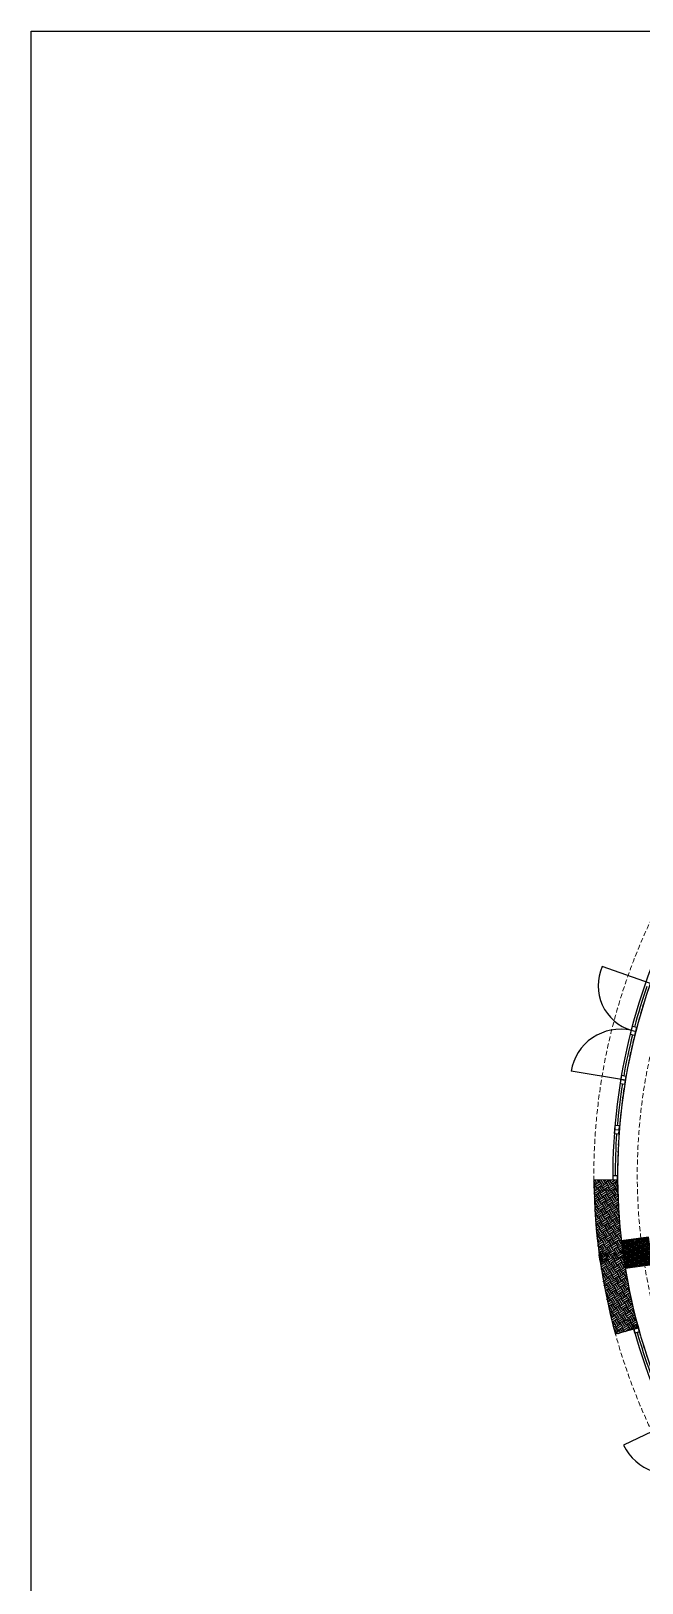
# Model space of a CAD drawing. Header units: millimetres. Extents: x 132785 to 150483, y 90225 to 103753.
# Drawn here: x 132785 to 134333, y 92216 to 96144 of the extents above; entities that cross this region are included whole.
import ezdxf

# ---------------------------------------------------------------- set-up
doc = ezdxf.new("R2010")
doc.units = ezdxf.units.MM
doc.linetypes.add('061-GZM-AP-100$0$HIDDEN', pattern=[0.375, 0.25, -0.125])
for name, color, linetype in [('061-GZM-AP-100$0$A-cam', 20, 'Continuous'), ('061-GZM-AP-100$0$A-cephe', 181, 'Continuous'), ('061-GZM-AP-100$0$A-earthwall', 4, 'Continuous'), ('061-GZM-AP-100$0$A-HATCH', 8, 'Continuous')]:
    doc.layers.add(name, color=color, linetype=linetype)
doc.layers.add('061-GZM-AP-100$0$A-kiris', color=252, linetype='Continuous', lineweight=0)

# ---------------------------------------------------------------- blocks, each defined once
blk = doc.blocks.new('061-GZM-AP-100$0$a')
at = {"layer": '061-GZM-AP-100$0$A-cephe'}
blk.add_line((0, 18), (0, 30), dxfattribs=at)
blk.add_lwpolyline([(-10, 30), (-10, 18), (10, 18), (10, 30)], close=True, dxfattribs=at)
blk = doc.blocks.new('061-GZM-AP-100$0$20-40-2')
at = {"color": 20, "ltscale": 2}
for points in [[(0, 0), (40, 0), (40, 40), (0, 40)], [(2, 2), (38, 2), (38, 38), (2, 38)]]:
    blk.add_lwpolyline(points, close=True, dxfattribs=at)
blk = doc.blocks.new('*U3')
at = {"color": 20, "ltscale": 0.2}
blk.add_lwpolyline([(-6, 25), (-4, 25), (-3, 23, -0.414221), (-3, 22), (-4, 22, 0.414228), (-4, 22), (-3, 21, 0.767327), (-2, 21), (-2, 25), (2, 25), (2, 25), (2, 25), (6, 25), (6, 21, 0.76731), (7, 21), (8, 22, 0.414194), (8, 22), (7, 22, -0.414213), (7, 23), (8, 25), (14, 25), (14, 15), (14, 15), (14, 15), (14, 2), (34, 2), (34, 4), (16, 4), (16, 25), (22, 25), (22, 27), (-6, 27)], format="xyb", close=True, dxfattribs=at)
at = {"color": 20}
blk.add_lwpolyline([(10, 20), (10, 0), (176, 0), (176, 20), (174, 20), (174, 2), (12, 2), (12, 20), (10, 20)], dxfattribs=at)
blk.add_lwpolyline([(12, 4), (14, 4), (14, 18), (12, 18)], close=True, dxfattribs=at)

msp = doc.modelspace()

# ---------------------------------------------------------------- hatches: boundary and pattern name
at = {"layer": '061-GZM-AP-100$0$A-HATCH'}
h = msp.add_hatch(dxfattribs=at)
h.set_pattern_fill('ANSI35', color=253, angle=7.999958, style=0)
h.set_pattern_definition([(53, (134284.96, 93046.906), (-5.07133, 3.82153), []), (53, (134289.4066, 93047.531), (-5.07133, 3.82153), [7.9375, -1.5875, 0, -1.5875])])
h.paths.add_polyline_path([(134280.089, 93081.566), (134289.831, 93012.247), (134359.15, 93021.989), (134349.408, 93091.308)])

# ---------------------------------------------------------------- linework, layer by layer
at = {"color": 253}
for p, q in [((134270.904, 93236.054), (134210.906, 93235.53)), ((134214.714, 93226.273), (134210.941, 93232.05)), ((134211.023, 93225.759), (134212.517, 93226.734)), ((134219, 93213.904), (134212.056, 93224.537)), ((134214.253, 93224.076), (134224.886, 93231.021)), ((134218.701, 93228.877), (134214.337, 93235.56)), ((134216.857, 93220.089), (134227.49, 93227.033)), ((134222.689, 93231.482), (134219.993, 93235.609)), ((134223.15, 93233.679), (134226.188, 93235.663)), ((134232.292, 93222.585), (134225.347, 93233.218)), ((134236.279, 93225.189), (134229.42, 93235.692)), ((134231.831, 93220.388), (134242.464, 93227.332)), ((134234.435, 93216.4), (134245.068, 93223.345)), ((134240.266, 93227.793), (134235.076, 93235.741)), ((134238.123, 93233.978), (134240.9, 93235.792)), ((134240.727, 93229.991), (134249.728, 93235.869)), ((134249.869, 93218.897), (134242.925, 93229.53)), ((134253.857, 93221.501), (134246.912, 93232.134)), ((134249.408, 93216.699), (134260.041, 93223.644)), ((134257.844, 93224.105), (134250.899, 93234.738)), ((134253.097, 93234.277), (134255.612, 93235.92)), ((134255.701, 93230.29), (134264.44, 93235.997)), ((134258.305, 93226.302), (134268.938, 93233.247)), ((134267.447, 93215.208), (134260.502, 93225.841)), ((134271.169, 93218.218), (134264.49, 93228.446)), ((134271.009, 93227.174), (134268.477, 93231.05)), ((134270.933, 93233.096), (134269.012, 93236.037)), ((134270.674, 93230.589), (134270.96, 93230.775)), ((134215.013, 93211.3), (134211.178, 93217.171)), ((134211.423, 93207.059), (134221.198, 93213.443)), ((134215.312, 93196.326), (134211.57, 93202.056)), ((134211.906, 93192.206), (134217.509, 93195.865)), ((134212.124, 93186.66), (134220.114, 93191.878)), ((134212.362, 93181.127), (134222.718, 93187.89)), ((134213.169, 93202.511), (134223.802, 93209.456)), ((134215.773, 93198.523), (134226.406, 93205.468)), ((134224.915, 93187.429), (134217.97, 93198.062)), ((134219.461, 93216.101), (134230.094, 93223.046)), ((134228.603, 93205.007), (134221.659, 93215.64)), ((134228.902, 93190.034), (134221.958, 93200.667)), ((134229.202, 93175.06), (134222.257, 93185.693)), ((134224.454, 93185.232), (134235.087, 93192.177)), ((134232.591, 93207.611), (134225.646, 93218.244)), ((134232.89, 93192.638), (134225.945, 93203.271)), ((134227.058, 93181.245), (134237.691, 93188.19)), ((134228.142, 93202.81), (134238.775, 93209.755)), ((134236.578, 93210.216), (134229.633, 93220.849)), ((134229.663, 93177.257), (134240.296, 93184.202)), ((134230.747, 93198.823), (134241.38, 93205.767)), ((134233.351, 93194.835), (134243.984, 93201.78)), ((134242.493, 93183.741), (134235.548, 93194.374)), ((134237.039, 93212.413), (134247.672, 93219.358)), ((134246.181, 93201.319), (134239.236, 93211.952)), ((134246.48, 93186.345), (134239.535, 93196.978)), ((134242.032, 93181.544), (134252.665, 93188.489)), ((134250.168, 93203.923), (134243.224, 93214.556)), ((134250.468, 93188.95), (134243.523, 93199.583)), ((134244.636, 93177.557), (134255.269, 93184.501)), ((134245.72, 93199.122), (134256.353, 93206.066)), ((134254.156, 93206.527), (134247.211, 93217.16)), ((134248.324, 93195.134), (134258.957, 93202.079)), ((134250.929, 93191.147), (134261.562, 93198.092)), ((134252.013, 93212.712), (134262.646, 93219.657)), ((134260.071, 93180.053), (134253.126, 93190.686)), ((134254.617, 93208.725), (134265.25, 93215.669)), ((134263.759, 93197.631), (134256.814, 93208.264)), ((134264.058, 93182.657), (134257.113, 93193.29)), ((134259.61, 93177.856), (134270.243, 93184.8)), ((134267.746, 93200.235), (134260.801, 93210.868)), ((134268.045, 93185.261), (134261.101, 93195.894)), ((134263.298, 93195.433), (134271.638, 93200.88)), ((134271.566, 93203.095), (134264.789, 93213.472)), ((134265.902, 93191.446), (134271.832, 93195.319)), ((134266.986, 93213.011), (134271.223, 93215.778)), ((134268.506, 93187.459), (134272.047, 93189.771)), ((134269.59, 93209.024), (134271.361, 93210.18)), ((134272.266, 93184.605), (134270.704, 93186.998)), ((134212.531, 93177.445), (134213.821, 93178.287)), ((134212.802, 93171.933), (134216.425, 93174.3)), ((134213.092, 93166.435), (134219.03, 93170.313)), ((134217.539, 93152.274), (134213.553, 93158.376)), ((134213.96, 93151.832), (134215.341, 93152.735)), ((134221.227, 93169.852), (134214.282, 93180.485)), ((134221.526, 93154.878), (134214.581, 93165.511)), ((134221.825, 93139.905), (134214.88, 93150.538)), ((134217.078, 93150.077), (134227.711, 93157.021)), ((134225.214, 93172.456), (134218.269, 93183.089)), ((134225.513, 93157.482), (134218.569, 93168.115)), ((134219.682, 93146.089), (134230.315, 93153.034)), ((134220.766, 93167.654), (134231.399, 93174.599)), ((134222.286, 93142.102), (134232.919, 93149.047)), ((134223.37, 93163.667), (134234.003, 93170.612)), ((134225.974, 93159.68), (134236.607, 93166.624)), ((134235.116, 93148.586), (134228.172, 93159.219)), ((134238.805, 93166.163), (134231.86, 93176.796)), ((134239.104, 93151.19), (134232.159, 93161.823)), ((134239.403, 93136.216), (134232.458, 93146.849)), ((134234.655, 93146.388), (134245.288, 93153.333)), ((134242.792, 93168.768), (134235.847, 93179.401)), ((134243.091, 93153.794), (134236.146, 93164.427)), ((134237.26, 93142.401), (134247.893, 93149.346)), ((134238.344, 93163.966), (134248.977, 93170.911)), ((134246.779, 93171.372), (134239.835, 93182.005)), ((134239.864, 93138.414), (134250.497, 93145.358)), ((134240.948, 93159.979), (134251.581, 93166.924)), ((134243.552, 93155.991), (134254.185, 93162.936)), ((134252.694, 93144.897), (134245.749, 93155.53)), ((134247.24, 93173.569), (134257.873, 93180.514)), ((134256.382, 93162.475), (134249.438, 93173.108)), ((134256.681, 93147.502), (134249.737, 93158.135)), ((134252.233, 93142.7), (134262.866, 93149.645)), ((134260.37, 93165.079), (134253.425, 93175.712)), ((134260.669, 93150.106), (134253.724, 93160.739)), ((134254.837, 93138.713), (134265.47, 93145.657)), ((134255.921, 93160.278), (134266.554, 93167.223)), ((134264.357, 93167.684), (134257.412, 93178.317)), ((134258.526, 93156.29), (134269.159, 93163.235)), ((134261.13, 93152.303), (134271.763, 93159.248)), ((134262.214, 93173.868), (134272.451, 93180.555)), ((134270.272, 93141.209), (134263.327, 93151.842)), ((134264.818, 93169.881), (134272.721, 93175.043)), ((134273.606, 93159.329), (134267.015, 93169.42)), ((134274.259, 93143.813), (134267.314, 93154.446)), ((134273.047, 93168.894), (134271.003, 93172.024)), ((134274.018, 93152.892), (134271.302, 93157.051)), ((134273.499, 93156.59), (134273.767, 93156.764)), ((134217.838, 93137.3), (134214.606, 93142.248)), ((134215.235, 93133.704), (134224.022, 93139.444)), ((134218.137, 93122.327), (134215.858, 93125.816)), ((134215.994, 93128.512), (134226.627, 93135.456)), ((134216.404, 93119.299), (134220.334, 93121.866)), ((134216.877, 93113.92), (134222.938, 93117.879)), ((134217.367, 93108.552), (134225.543, 93113.891)), ((134224.051, 93095.852), (134217.639, 93105.671)), ((134218.598, 93124.524), (134229.231, 93131.469)), ((134227.74, 93113.43), (134220.795, 93124.063)), ((134228.039, 93098.457), (134221.094, 93109.09)), ((134231.428, 93131.008), (134224.483, 93141.641)), ((134231.727, 93116.034), (134224.782, 93126.667)), ((134232.026, 93101.061), (134225.081, 93111.694)), ((134227.279, 93111.233), (134237.912, 93118.178)), ((134235.415, 93133.612), (134228.471, 93144.245)), ((134235.714, 93118.639), (134228.77, 93129.272)), ((134229.883, 93107.246), (134240.516, 93114.19)), ((134230.967, 93128.811), (134241.6, 93135.755)), ((134232.487, 93103.258), (134243.12, 93110.203)), ((134233.571, 93124.823), (134244.204, 93131.768)), ((134236.176, 93120.836), (134246.809, 93127.781)), ((134245.317, 93109.742), (134238.373, 93120.375)), ((134245.617, 93094.768), (134238.672, 93105.401)), ((134249.006, 93127.32), (134242.061, 93137.953)), ((134249.305, 93112.346), (134242.36, 93122.979)), ((134249.604, 93097.373), (134242.659, 93108.006)), ((134244.856, 93107.545), (134255.489, 93114.489)), ((134252.993, 93129.924), (134246.048, 93140.557)), ((134253.292, 93114.95), (134246.347, 93125.583)), ((134247.461, 93103.557), (134258.094, 93110.502)), ((134248.545, 93125.122), (134259.178, 93132.067)), ((134256.981, 93132.528), (134250.036, 93143.161)), ((134250.065, 93099.57), (134260.698, 93106.515)), ((134251.149, 93121.135), (134261.782, 93128.08)), ((134253.753, 93117.148), (134264.386, 93124.092)), ((134262.895, 93106.054), (134255.95, 93116.687)), ((134257.442, 93134.725), (134268.075, 93141.67)), ((134266.583, 93123.631), (134259.639, 93134.264)), ((134266.883, 93108.658), (134259.938, 93119.291)), ((134262.434, 93103.856), (134273.067, 93110.801)), ((134270.571, 93126.236), (134263.626, 93136.869)), ((134270.87, 93111.262), (134263.925, 93121.895)), ((134265.038, 93099.869), (134275.671, 93106.814)), ((134266.122, 93121.434), (134275.897, 93127.818)), ((134274.558, 93128.84), (134267.614, 93139.473)), ((134268.727, 93117.447), (134276.358, 93122.431)), ((134269.811, 93139.012), (134274.762, 93142.246)), ((134271.331, 93113.459), (134276.838, 93117.056)), ((134272.415, 93135.024), (134275.172, 93136.825)), ((134277.851, 93106.38), (134273.528, 93112.998)), ((134275.019, 93131.037), (134275.6, 93131.417)), ((134218.226, 93099.632), (134219.25, 93100.301)), ((134218.765, 93094.296), (134221.854, 93096.313)), ((134224.351, 93080.879), (134219.371, 93088.503)), ((134220.69, 93076.592), (134230.535, 93083.022)), ((134224.65, 93065.906), (134221.347, 93070.963)), ((134228.338, 93083.483), (134221.393, 93094.116)), ((134222.506, 93072.09), (134233.139, 93079.035)), ((134223.59, 93093.655), (134234.223, 93100.6)), ((134225.111, 93068.103), (134235.744, 93075.047)), ((134226.195, 93089.668), (134236.828, 93096.613)), ((134234.253, 93057.009), (134227.308, 93067.642)), ((134228.799, 93085.68), (134239.432, 93092.625)), ((134237.941, 93074.586), (134230.996, 93085.219)), ((134238.24, 93059.613), (134231.295, 93070.246)), ((134241.629, 93092.164), (134234.684, 93102.797)), ((134241.928, 93077.191), (134234.984, 93087.824)), ((134242.227, 93062.217), (134235.283, 93072.85)), ((134237.48, 93072.389), (134248.113, 93079.334)), ((134245.916, 93079.795), (134238.971, 93090.428)), ((134240.084, 93068.402), (134250.717, 93075.347)), ((134241.168, 93089.967), (134251.801, 93096.912)), ((134242.688, 93064.414), (134253.321, 93071.359)), ((134243.772, 93085.98), (134254.405, 93092.924)), ((134246.377, 93081.992), (134257.01, 93088.937)), ((134255.519, 93070.898), (134248.574, 93081.531)), ((134255.818, 93055.925), (134248.873, 93066.558)), ((134259.207, 93088.476), (134252.262, 93099.109)), ((134259.506, 93073.502), (134252.561, 93084.135)), ((134259.805, 93058.529), (134252.86, 93069.162)), ((134255.058, 93068.701), (134265.691, 93075.646)), ((134263.194, 93091.08), (134256.25, 93101.713)), ((134263.493, 93076.107), (134256.549, 93086.74)), ((134257.662, 93064.714), (134268.295, 93071.658)), ((134258.746, 93086.279), (134269.379, 93093.223)), ((134267.182, 93093.684), (134260.237, 93104.317)), ((134260.266, 93060.726), (134270.899, 93067.671)), ((134261.35, 93082.291), (134271.983, 93089.236)), ((134263.954, 93078.304), (134274.587, 93085.249)), ((134273.096, 93067.21), (134266.152, 93077.843)), ((134267.643, 93095.882), (134278.21, 93102.784)), ((134276.785, 93084.788), (134269.84, 93095.421)), ((134277.084, 93069.814), (134270.139, 93080.447)), ((134272.635, 93065.013), (134281.781, 93070.986)), ((134279.661, 93089.094), (134273.827, 93098.025)), ((134281.071, 93072.418), (134274.126, 93083.051)), ((134276.324, 93082.59), (134280.112, 93085.065)), ((134278.545, 93099.511), (134277.815, 93100.629)), ((134278.928, 93078.603), (134280.723, 93079.776)), ((134222.371, 93062.521), (134226.847, 93065.444)), ((134223.034, 93057.266), (134229.451, 93061.457)), ((134223.713, 93052.021), (134232.055, 93057.47)), ((134230.564, 93039.431), (134224.062, 93049.387)), ((134224.884, 93043.306), (134225.763, 93043.879)), ((134225.609, 93038.091), (134228.367, 93039.892)), ((134230.863, 93024.458), (134226.636, 93030.931)), ((134227.383, 93044.873), (134229.053, 93032.99)), ((134234.552, 93042.035), (134227.607, 93052.668)), ((134234.851, 93027.062), (134227.906, 93037.695)), ((134230.103, 93037.234), (134240.736, 93044.178)), ((134238.539, 93044.64), (134231.594, 93055.273)), ((134232.708, 93033.246), (134243.341, 93040.191)), ((134233.792, 93054.811), (134244.425, 93061.756)), ((134235.312, 93029.259), (134245.945, 93036.204)), ((134236.396, 93050.824), (134247.029, 93057.769)), ((134244.454, 93018.165), (134237.509, 93028.798)), ((134239, 93046.837), (134249.633, 93053.781)), ((134248.142, 93035.743), (134241.197, 93046.376)), ((134248.441, 93020.769), (134241.496, 93031.402)), ((134251.83, 93053.32), (134244.886, 93063.953)), ((134252.129, 93038.347), (134245.185, 93048.98)), ((134252.429, 93023.374), (134245.484, 93034.007)), ((134247.681, 93033.545), (134258.314, 93040.49)), ((134256.117, 93040.951), (134249.172, 93051.584)), ((134250.285, 93029.558), (134260.918, 93036.503)), ((134251.369, 93051.123), (134262.002, 93058.068)), ((134252.89, 93025.571), (134263.523, 93032.515)), ((134253.974, 93047.136), (134264.607, 93054.081)), ((134256.578, 93043.148), (134267.211, 93050.093)), ((134265.72, 93032.054), (134258.775, 93042.687)), ((134266.019, 93017.081), (134259.074, 93027.714)), ((134269.408, 93049.632), (134262.463, 93060.265)), ((134269.707, 93034.659), (134262.762, 93045.292)), ((134270.006, 93019.685), (134263.062, 93030.318)), ((134265.259, 93029.857), (134275.892, 93036.802)), ((134273.395, 93052.236), (134266.451, 93062.869)), ((134273.695, 93037.263), (134266.75, 93047.896)), ((134267.863, 93025.87), (134278.496, 93032.815)), ((134268.947, 93047.435), (134279.58, 93054.38)), ((134277.383, 93054.841), (134270.438, 93065.474)), ((134270.467, 93021.882), (134281.1, 93028.827)), ((134271.551, 93043.448), (134282.184, 93050.392)), ((134274.156, 93039.46), (134284.789, 93046.405)), ((134275.24, 93061.025), (134282.44, 93065.728)), ((134283.298, 93028.366), (134276.353, 93038.999)), ((134277.844, 93057.038), (134283.118, 93060.482)), ((134284.58, 93049.627), (134280.041, 93056.577)), ((134287.285, 93030.97), (134280.34, 93041.603)), ((134282.837, 93026.169), (134287.553, 93029.249)), ((134285.627, 93042.219), (134284.328, 93044.208)), ((134228.149, 93020.788), (134237.048, 93026.601)), ((134229.019, 93015.669), (134239.652, 93022.613)), ((134231.163, 93009.484), (134229.517, 93012.004)), ((134230.314, 93007.034), (134233.36, 93009.023)), ((134231.156, 93001.896), (134235.964, 93005.036)), ((134231.624, 93011.681), (134242.257, 93018.626)), ((134232.015, 92996.768), (134238.568, 93001.048)), ((134237.077, 92983.01), (134233.418, 92988.612)), ((134240.766, 93000.587), (134233.821, 93011.22)), ((134241.065, 92985.614), (134234.12, 92996.247)), ((134236.616, 92980.812), (134247.249, 92987.757)), ((134244.753, 93003.192), (134237.808, 93013.825)), ((134245.052, 92988.218), (134238.107, 92998.851)), ((134240.305, 92998.39), (134250.938, 93005.335)), ((134248.74, 93005.796), (134241.796, 93016.429)), ((134242.909, 92994.403), (134253.542, 93001.347)), ((134243.993, 93015.968), (134254.626, 93022.912)), ((134245.513, 92990.415), (134256.146, 92997.36)), ((134246.597, 93011.98), (134257.23, 93018.925)), ((134254.655, 92979.321), (134247.71, 92989.954)), ((134249.201, 93007.993), (134259.834, 93014.938)), ((134258.343, 92996.899), (134251.399, 93007.532)), ((134258.642, 92981.926), (134251.698, 92992.559)), ((134262.032, 93014.477), (134255.087, 93025.11)), ((134262.331, 92999.503), (134255.386, 93010.136)), ((134262.63, 92984.53), (134255.685, 92995.163)), ((134257.882, 92994.702), (134268.515, 93001.646)), ((134266.318, 93002.108), (134259.373, 93012.741)), ((134260.487, 92990.714), (134271.12, 92997.659)), ((134261.571, 93012.279), (134272.204, 93019.224)), ((134263.091, 92986.727), (134273.724, 92993.672)), ((134264.175, 93008.292), (134274.808, 93015.237)), ((134266.779, 93004.305), (134277.412, 93011.249)), ((134275.921, 92993.211), (134268.976, 93003.844)), ((134276.22, 92978.237), (134269.275, 92988.87)), ((134279.609, 93010.788), (134272.665, 93021.421)), ((134279.908, 92995.815), (134272.964, 93006.448)), ((134280.208, 92980.842), (134273.263, 92991.475)), ((134275.46, 92991.013), (134286.093, 92997.958)), ((134283.597, 93013.393), (134276.652, 93024.026)), ((134283.896, 92998.419), (134276.951, 93009.052)), ((134278.064, 92987.026), (134288.697, 92993.971)), ((134279.148, 93008.591), (134289.725, 93015.499)), ((134287.584, 93015.997), (134280.639, 93026.63)), ((134280.669, 92983.039), (134291.302, 92989.983)), ((134281.753, 93004.604), (134290.572, 93010.364)), ((134284.357, 93000.616), (134291.435, 93005.24)), ((134285.441, 93022.182), (134288.353, 93024.084)), ((134293.499, 92989.522), (134286.554, 93000.155)), ((134288.045, 93018.194), (134289.171, 93018.929)), ((134292.335, 93000.013), (134290.541, 93002.76)), ((134295.98, 92979.918), (134290.841, 92987.786)), ((134293.038, 92987.325), (134294.435, 92988.238)), ((134234.384, 92983.147), (134234.88, 92983.471)), ((134241.364, 92970.64), (134234.835, 92980.637)), ((134237.376, 92968.036), (134237.076, 92968.496)), ((134237.507, 92966.225), (134243.561, 92970.179)), ((134238.478, 92961.171), (134246.165, 92966.192)), ((134239.221, 92976.825), (134249.854, 92983.77)), ((134239.465, 92956.128), (134248.77, 92962.205)), ((134247.278, 92944.166), (134240.334, 92954.799)), ((134241.146, 92947.745), (134242.477, 92948.614)), ((134241.825, 92972.838), (134252.458, 92979.782)), ((134250.967, 92961.743), (134244.022, 92972.377)), ((134251.266, 92946.77), (134244.321, 92957.403)), ((134246.817, 92941.969), (134257.45, 92948.913)), ((134254.954, 92964.348), (134248.009, 92974.981)), ((134255.253, 92949.374), (134248.308, 92960.007)), ((134250.506, 92959.546), (134261.139, 92966.491)), ((134258.941, 92966.952), (134251.997, 92977.585)), ((134253.11, 92955.559), (134263.743, 92962.504)), ((134254.194, 92977.124), (134264.827, 92984.069)), ((134255.714, 92951.572), (134266.347, 92958.516)), ((134256.798, 92973.137), (134267.431, 92980.081)), ((134264.856, 92940.477), (134257.911, 92951.11)), ((134259.403, 92969.149), (134270.036, 92976.094)), ((134268.544, 92958.055), (134261.6, 92968.688)), ((134268.844, 92943.082), (134261.899, 92953.715)), ((134272.233, 92975.633), (134265.288, 92986.266)), ((134272.532, 92960.659), (134265.587, 92971.293)), ((134272.831, 92945.686), (134265.886, 92956.319)), ((134268.083, 92955.858), (134278.716, 92962.803)), ((134276.519, 92963.264), (134269.575, 92973.897)), ((134270.688, 92951.871), (134281.321, 92958.815)), ((134271.772, 92973.436), (134282.405, 92980.38)), ((134273.292, 92947.883), (134283.925, 92954.828)), ((134274.376, 92969.448), (134285.009, 92976.393)), ((134276.98, 92965.461), (134287.613, 92972.406)), ((134286.122, 92954.367), (134279.177, 92965)), ((134286.421, 92939.393), (134279.477, 92950.026)), ((134289.81, 92971.945), (134282.866, 92982.578)), ((134290.11, 92956.971), (134283.165, 92967.604)), ((134290.409, 92941.998), (134283.464, 92952.631)), ((134285.661, 92952.17), (134296.294, 92959.114)), ((134293.798, 92974.549), (134286.853, 92985.182)), ((134294.097, 92959.575), (134287.152, 92970.209)), ((134288.265, 92948.182), (134298.898, 92955.127)), ((134289.349, 92969.747), (134296.969, 92974.724)), ((134290.87, 92944.195), (134301.503, 92951.14)), ((134291.954, 92965.76), (134297.95, 92969.676)), ((134294.558, 92961.773), (134298.947, 92964.639)), ((134300.92, 92954.935), (134296.755, 92961.312)), ((134302.718, 92946.376), (134301.042, 92948.942)), ((134242.175, 92942.728), (134245.081, 92944.627)), ((134247.578, 92929.192), (134243.8, 92934.976)), ((134251.565, 92931.797), (134244.62, 92942.43)), ((134245.717, 92926.081), (134253.762, 92931.336)), ((134246.814, 92921.109), (134256.366, 92927.348)), ((134248.338, 92916.416), (134258.971, 92923.361)), ((134248.675, 92912.844), (134250.074, 92913.758)), ((134249.422, 92937.981), (134260.055, 92944.926)), ((134249.812, 92907.898), (134252.678, 92909.77)), ((134257.48, 92905.322), (134250.535, 92915.955)), ((134252.026, 92933.994), (134262.659, 92940.939)), ((134261.168, 92922.9), (134254.223, 92933.533)), ((134261.467, 92907.926), (134254.522, 92918.559)), ((134257.019, 92903.125), (134267.652, 92910.07)), ((134265.155, 92925.504), (134258.211, 92936.137)), ((134265.454, 92910.531), (134258.51, 92921.164)), ((134260.707, 92920.703), (134271.34, 92927.647)), ((134269.143, 92928.108), (134262.198, 92938.741)), ((134263.311, 92916.715), (134273.944, 92923.66)), ((134264.395, 92938.28), (134275.028, 92945.225)), ((134265.915, 92912.728), (134276.548, 92919.673)), ((134266.999, 92934.293), (134277.632, 92941.238)), ((134275.057, 92901.634), (134268.113, 92912.267)), ((134269.604, 92930.306), (134280.237, 92937.25)), ((134278.746, 92919.211), (134271.801, 92929.844)), ((134279.045, 92904.238), (134272.1, 92914.871)), ((134282.434, 92936.789), (134275.489, 92947.422)), ((134282.733, 92921.816), (134275.788, 92932.449)), ((134283.032, 92906.842), (134276.087, 92917.475)), ((134278.285, 92917.014), (134288.918, 92923.959)), ((134286.72, 92924.42), (134279.776, 92935.053)), ((134280.889, 92913.027), (134291.522, 92919.972)), ((134281.973, 92934.592), (134292.606, 92941.537)), ((134283.493, 92909.04), (134294.126, 92915.984)), ((134284.577, 92930.605), (134295.21, 92937.549)), ((134287.181, 92926.617), (134297.814, 92933.562)), ((134296.323, 92915.523), (134289.379, 92926.156)), ((134296.622, 92900.55), (134289.678, 92911.183)), ((134300.012, 92933.101), (134293.067, 92943.734)), ((134300.311, 92918.127), (134293.366, 92928.76)), ((134300.61, 92903.154), (134293.665, 92913.787)), ((134295.862, 92913.326), (134306.495, 92920.271)), ((134303.999, 92935.705), (134297.054, 92946.338)), ((134304.298, 92920.732), (134297.353, 92931.365)), ((134298.467, 92909.339), (134309.1, 92916.283)), ((134299.551, 92930.904), (134305.271, 92934.64)), ((134301.071, 92905.351), (134310.588, 92911.567)), ((134302.155, 92926.916), (134306.381, 92929.677)), ((134304.759, 92922.929), (134307.507, 92924.724)), ((134308.615, 92919.929), (134306.956, 92922.468)), ((134250.964, 92902.963), (134255.282, 92905.783)), ((134257.779, 92890.349), (134251.772, 92899.545)), ((134261.766, 92892.953), (134254.821, 92903.586)), ((134254.914, 92886.581), (134263.963, 92892.492)), ((134256.131, 92881.688), (134266.568, 92888.504)), ((134258.078, 92875.375), (134257.504, 92876.254)), ((134258.194, 92873.555), (134260.275, 92874.914)), ((134258.539, 92877.572), (134269.172, 92884.517)), ((134259.451, 92868.687), (134262.879, 92870.927)), ((134259.623, 92899.137), (134270.256, 92906.082)), ((134267.681, 92866.478), (134260.736, 92877.111)), ((134262.227, 92895.15), (134272.86, 92902.095)), ((134271.369, 92884.056), (134264.424, 92894.689)), ((134271.668, 92869.083), (134264.723, 92879.716)), ((134267.22, 92864.281), (134277.853, 92871.226)), ((134275.356, 92886.66), (134268.412, 92897.293)), ((134275.656, 92871.687), (134268.711, 92882.32)), ((134270.908, 92881.859), (134281.541, 92888.804)), ((134279.344, 92889.265), (134272.399, 92899.898)), ((134273.512, 92877.871), (134284.145, 92884.816)), ((134274.596, 92899.437), (134285.229, 92906.381)), ((134276.117, 92873.884), (134286.75, 92880.829)), ((134277.201, 92895.449), (134287.834, 92902.394)), ((134285.259, 92862.79), (134278.314, 92873.423)), ((134279.805, 92891.462), (134290.438, 92898.407)), ((134288.947, 92880.368), (134282.002, 92891.001)), ((134289.246, 92865.394), (134282.301, 92876.027)), ((134292.635, 92897.945), (134285.69, 92908.578)), ((134292.934, 92882.972), (134285.989, 92893.605)), ((134293.233, 92867.999), (134286.289, 92878.632)), ((134288.486, 92878.171), (134299.119, 92885.115)), ((134296.922, 92885.576), (134289.977, 92896.209)), ((134291.09, 92874.183), (134301.723, 92881.128)), ((134292.174, 92895.748), (134302.807, 92902.693)), ((134293.694, 92870.196), (134304.327, 92877.141)), ((134294.778, 92891.761), (134305.411, 92898.706)), ((134302.836, 92859.102), (134295.892, 92869.735)), ((134297.383, 92887.774), (134308.016, 92894.718)), ((134306.525, 92876.679), (134299.58, 92887.312)), ((134306.824, 92861.706), (134299.879, 92872.339)), ((134310.213, 92894.257), (134303.268, 92904.89)), ((134310.512, 92879.284), (134303.567, 92889.917)), ((134310.811, 92864.31), (134303.866, 92874.943)), ((134306.064, 92874.482), (134316.697, 92881.427)), ((134314.175, 92896.901), (134307.255, 92907.494)), ((134314.499, 92881.888), (134307.555, 92892.521)), ((134308.668, 92870.495), (134319.202, 92877.375)), ((134309.752, 92892.06), (134314.595, 92895.223)), ((134311.272, 92866.508), (134320.495, 92872.531)), ((134312.356, 92888.073), (134315.831, 92890.342)), ((134314.96, 92884.085), (134317.083, 92885.471)), ((134317.83, 92882.594), (134317.158, 92883.624)), ((134260.722, 92863.83), (134265.484, 92866.939)), ((134267.98, 92851.505), (134261.261, 92861.792)), ((134271.967, 92854.109), (134265.023, 92864.742)), ((134265.068, 92847.707), (134274.165, 92853.648)), ((134323.585, 92861.212), (134265.767, 92845.177)), ((134269.824, 92860.294), (134280.457, 92867.238)), ((134272.428, 92856.306), (134283.061, 92863.251)), ((134272.957, 92847.171), (134276.769, 92849.661)), ((134279.166, 92848.893), (134274.626, 92855.845)), ((134283.982, 92850.229), (134278.613, 92858.45)), ((134288.798, 92851.564), (134282.6, 92861.054)), ((134284.798, 92860.593), (134295.431, 92867.538)), ((134287.402, 92856.605), (134298.035, 92863.55)), ((134290.006, 92852.618), (134300.639, 92859.563)), ((134296.825, 92853.79), (134296.191, 92854.761)), ((134301.641, 92855.126), (134300.178, 92857.366)), ((134302.375, 92856.905), (134313.008, 92863.849)), ((134313.321, 92858.365), (134315.613, 92859.862)), ((134317.694, 92859.578), (134313.469, 92866.046)), ((134322.51, 92860.914), (134317.457, 92868.651))]:
    msp.add_line(p, q, dxfattribs=at)
msp.add_lwpolyline([(139359.04, 90225.098), (132784.795, 90225.098), (132784.795, 96144.163), (139359.04, 96144.163)])
msp.add_lwpolyline([(134289.831, 93012.247), (134359.15, 93021.989), (134349.408, 93091.308), (134280.089, 93081.566)], close=True, dxfattribs=at)
at = {"color": 253, "linetype": '061-GZM-AP-100$0$HIDDEN', "ltscale": 50}
for points in [[(134235.815, 93046.311), (134298.944, 93055.183)], [(134237.554, 93033.932), (134300.684, 93042.805)]]:
    msp.add_lwpolyline(points, dxfattribs=at)
at = {"color": 253}
for radius in [6.25, 6.05]:
    msp.add_circle((134236.685, 93040.121), radius, dxfattribs=at)
at = {"color": 253, "linetype": '061-GZM-AP-100$0$HIDDEN', "ltscale": 50}
msp.add_circle((134299.814, 93048.994), 6.25, dxfattribs=at)
at = {"color": 253}
for radius in [1510, 1450]:
    msp.add_arc((135720.849, 93248.707), radius, 180.5, 195.5, dxfattribs=at)
at = {"layer": '061-GZM-AP-100$0$A-cam', "color": 253}
for centre, start, end in [((135720.85, 93248.708), 160.893518, 165.106482), ((135720.85, 93248.708), 165.893518, 170.106482), ((135720.85, 93248.708), 170.893518, 175.106482), ((135720.85, 93248.708), 175.893518, 180.106482), ((135720.85, 93248.706), 195.893518, 200.106482)]:
    msp.add_arc(centre, 1456, start, end, dxfattribs=at)
at = {"layer": '061-GZM-AP-100$0$A-cephe', "color": 253}
for p, q in [((134354.02, 93732.729), (134232.299, 93775.833)), ((134290.735, 93488.028), (134153.106, 93511.059)), ((134258.905, 93235.95), (134270.905, 93236.056)), ((134312.021, 92858.005), (134323.584, 92861.212)), ((134312.022, 92858.004), (134323.586, 92861.21)), ((134412.101, 92624.464), (134286.152, 92564.39))]:
    msp.add_line(p, q, dxfattribs=at)
for points in [[(134270.905, 93236.055), (134270.818, 93246.054), (134258.818, 93245.95), (134258.905, 93235.95)], [(134323.586, 92861.211), (134326.258, 92851.574), (134314.694, 92848.368), (134312.022, 92858.004)]]:
    msp.add_lwpolyline(points, dxfattribs=at)
msp.add_lwpolyline([(134320.912, 92870.848), (134309.349, 92867.641), (134314.694, 92848.368), (134326.257, 92851.575)], close=True, dxfattribs=at)
for centre, radius, start, end in [((135720.85, 93248.708), 1462, 150.5, 180.5), ((135720.85, 93248.708), 1450, 150.5, 180.5), ((134339.37, 93727.307), 117.553, 155.619612, 253.212603), ((134278.9, 93490.008), 127.543, 78, 170.499566), ((135720.85, 93248.706), 1462, 195.5, 225.5), ((135720.85, 93248.706), 1450, 195.5, 225.5), ((134401.27, 92619.299), 127.543, 205.500434, 298)]:
    msp.add_arc(centre, radius, start, end, dxfattribs=at)
at = {"layer": '061-GZM-AP-100$0$A-earthwall', "color": 253}
for p, q in [((134224.152, 93048.458), (134243.958, 93051.242)), ((134246.741, 93031.437), (134226.936, 93028.653)), ((134243.958, 93051.242), (134246.741, 93031.437)), ((134246.741, 93031.437), (134246.741, 93031.437))]:
    msp.add_line(p, q, dxfattribs=at)
at = {"layer": '061-GZM-AP-100$0$A-kiris', "color": 253, "linetype": '061-GZM-AP-100$0$HIDDEN', "ltscale": 50}
for p, q in [((134271.346, 93210.751), (134211.366, 93209.18)), ((134317.035, 92885.656), (134258.946, 92870.633))]:
    msp.add_line(p, q, dxfattribs=at)
for radius in [1450, 1400]:
    msp.add_circle((135720.849, 93248.707), radius, dxfattribs=at)
for start, end in [(149.5, 181.5), (194.5, 226.5)]:
    msp.add_arc((135720.849, 93248.707), 1510, start, end, dxfattribs=at)

# ---------------------------------------------------------------- block references
at = {"color": 253, "xscale": 0.1, "yscale": 0.1, "zscale": 0.1}
for name, p, rotation in [('*U3', (134224.25, 93047.765), 278.000000321075), ('061-GZM-AP-100$0$20-40-2', (134231.344, 93045.43), 98.00000032107498)]:
    msp.add_blockref(name, p, dxfattribs=dict(at, rotation=rotation))
at = {"color": 253, "extrusion": (0, 0, -1), "xscale": 0.1, "yscale": 0.1, "zscale": -0.1}
for name, p, rotation in [('*U3', (-134226.838, 93029.346), 81.99999967892502), ('061-GZM-AP-100$0$20-40-2', (-134233.014, 93033.547), 261.999999678925)]:
    msp.add_blockref(name, p, dxfattribs=dict(at, rotation=rotation))
at = {"layer": '061-GZM-AP-100$0$A-cephe', "color": 253}
for p, rotation in [((134287.991, 93619.271), 255.5000002136838), ((134261.147, 93492.979), 260.5000002136838), ((134245.412, 93364.828), 265.5000002136838)]:
    msp.add_blockref('061-GZM-AP-100$0$a', p, dxfattribs=dict(at, rotation=rotation))

doc.saveas('drawing.dxf')
